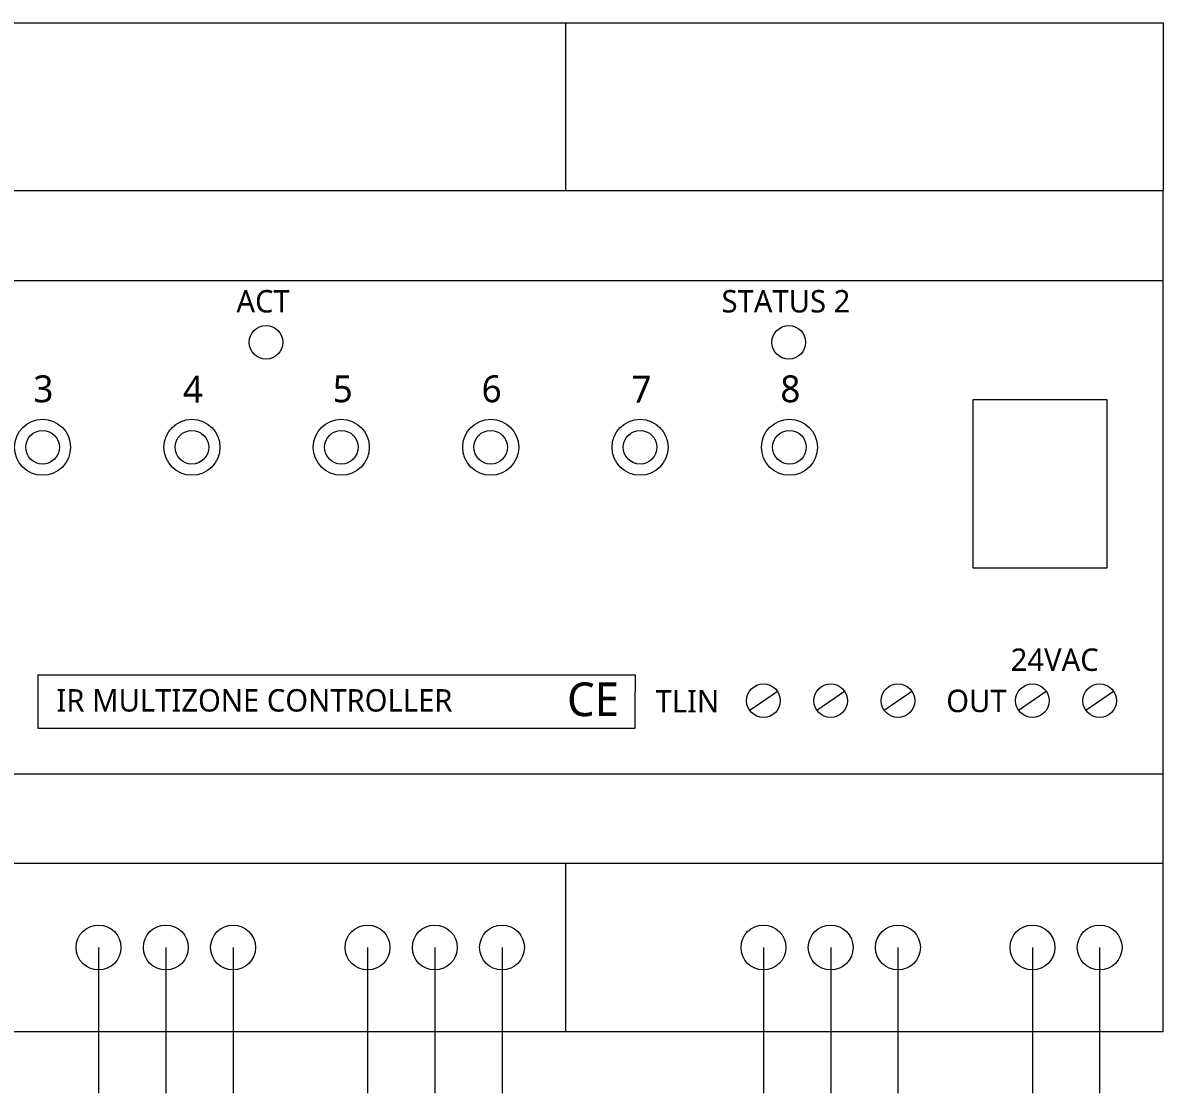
# Model space of a CAD drawing. Header units: millimetres. Extents: x 36 to 196, y -67 to 29.
# Drawn here: x 94.2 to 196, y -66.5 to 29 of the extents above; entities that cross this region are included whole.
import ezdxf

# ---------------------------------------------------------------- set-up
doc = ezdxf.new("R2010")
doc.units = ezdxf.units.MM
doc.header["$LTSCALE"] = 20
doc.layers.add('Ontwerplaag-1', color=7, linetype='Continuous')
doc.styles.add('@Malgun Gothic', font='malgun.ttf')

msp = doc.modelspace()

# ---------------------------------------------------------------- linework, layer by layer
at = {"layer": 'Ontwerplaag-1', "color": 7, "linetype": 'Continuous', "lineweight": 5, "transparency": 33554687}
for p, q in [((36, 29), (196, 29)), ((36, 29), (196, 29)), ((142.67, 29), (142.67, 14)), ((196, 29), (196, 14)), ((196, 29), (196, 14)), ((196, 14), (36, 14)), ((196, 14), (36, 14)), ((196, -61), (196, 14)), ((196, -61), (196, 14)), ((36, 6), (196, 6)), ((36, 6), (196, 6)), ((191, -4.64), (179, -4.64)), ((179, -4.64), (179, -19.64)), ((191, -12.14), (191, -4.64)), ((191, -19.64), (191, -12.14)), ((179, -19.64), (191, -19.64)), ((95.57, -29.17), (95.57, -33.93)), ((95.57, -29.17), (148.88, -29.17)), ((148.88, -29.17), (148.88, -30.69)), ((148.88, -33.93), (148.88, -30.69)), ((159.1, -32.34), (161.57, -30.63)), ((165.1, -32.34), (167.57, -30.63)), ((171.1, -32.34), (173.57, -30.63)), ((183.1, -32.34), (185.57, -30.63)), ((189.1, -32.34), (191.57, -30.63)), ((95.57, -33.93), (148.88, -33.93)), ((36, -38), (196, -38)), ((36, -38), (196, -38)), ((196, -46), (36, -46)), ((196, -46), (36, -46)), ((142.67, -46), (142.67, -61)), ((101, -53.5), (101, -66.5)), ((107, -53.5), (107, -66.5)), ((113, -53.5), (113, -66.5)), ((125, -53.5), (125, -66.5)), ((131, -53.5), (131, -66.5)), ((137, -53.5), (137, -66.5)), ((160.33, -53.5), (160.33, -66.5)), ((166.33, -53.5), (166.33, -66.5)), ((172.33, -53.5), (172.33, -66.5)), ((184.33, -53.5), (184.33, -66.5)), ((190.33, -53.5), (190.33, -66.5)), ((36, -61), (196, -61)), ((36, -61), (196, -61))]:
    msp.add_line(p, q, dxfattribs=at)
for centre, radius in [((115.94, 0.49), 1.5), ((162.59, 0.49), 1.5), ((96, -8.87), 2.5), ((109.33, -8.87), 2.5), ((122.66, -8.87), 2.5), ((135.99, -8.87), 2.5), ((149.32, -8.87), 2.5), ((162.65, -8.87), 2.5), ((96, -8.87), 1.5), ((109.33, -8.87), 1.5), ((122.66, -8.87), 1.5), ((135.99, -8.87), 1.5), ((149.32, -8.87), 1.5), ((162.65, -8.87), 1.5), ((160.33, -31.48), 1.5), ((166.33, -31.48), 1.5), ((172.33, -31.48), 1.5), ((184.33, -31.48), 1.5), ((190.33, -31.48), 1.5), ((101, -53.5), 2), ((107, -53.5), 2), ((113, -53.5), 2), ((125, -53.5), 2), ((131, -53.5), 2), ((137, -53.5), 2), ((160.33, -53.5), 2), ((166.33, -53.5), 2), ((172.33, -53.5), 2), ((184.33, -53.5), 2), ((190.33, -53.5), 2)]:
    msp.add_circle(centre, radius, dxfattribs=at)

# ---------------------------------------------------------------- texts
at = {"layer": 'Ontwerplaag-1', "color": 7, "transparency": 33554687, "attachment_point": 7, "style": '@Malgun Gothic'}
for s, insert, char_height, line_spacing_factor in [('ACT', (113.3, 3.13), 2, 1.004011), ('STATUS 2', (156.59, 3.13), 2, 1.004011), ('3', (95.18, -4.89), 2.4, 0.836677), ('4', (108.54, -4.89), 2.4, 0.836677), ('5', (121.89, -4.89), 2.4, 0.836677), ('6', (135.18, -4.89), 2.4, 0.836677), ('7', (148.55, -4.89), 2.4, 0.836677), ('8', (161.84, -4.89), 2.4, 0.836677), ('24VAC', (182.39, -28.85), 2, 1.004011), ('IR MULTIZONE CONTROLLER ', (97.24, -32.48), 2, 1.004011), ('CE', (142.8, -32.9), 3, 0.669344), ('TLIN', (150.7, -32.53), 2, 1.004011), ('OUT', (176.64, -32.53), 2, 1.004011)]:
    msp.add_mtext(s, dxfattribs=dict(at, insert=insert, char_height=char_height, line_spacing_factor=line_spacing_factor))

doc.saveas('drawing.dxf')
